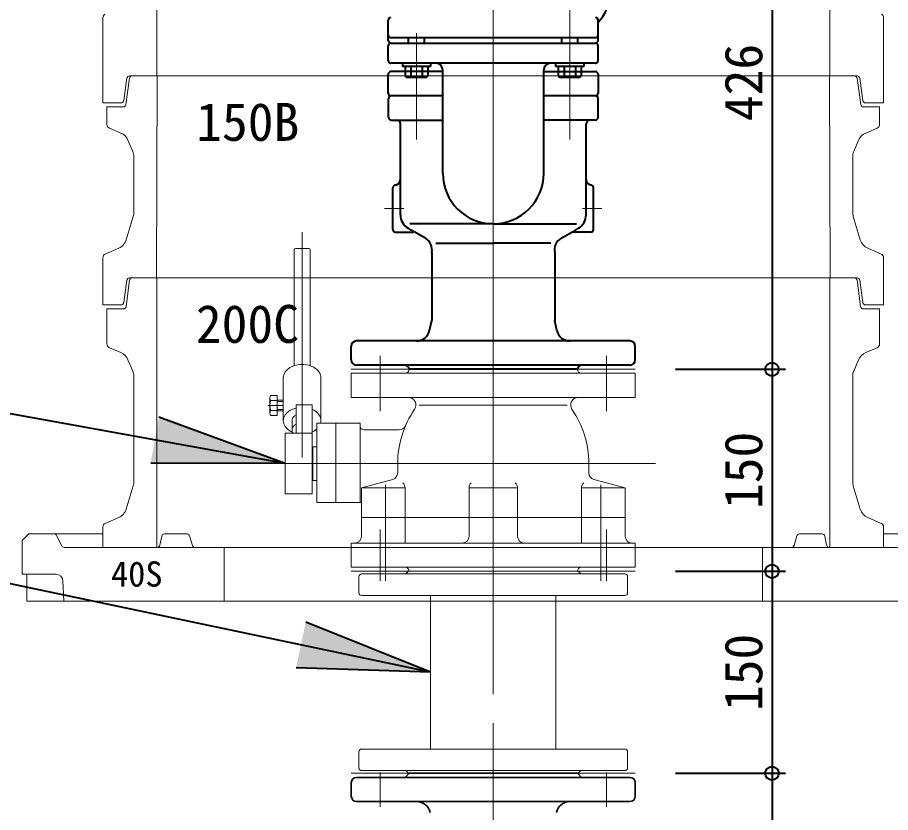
# Model space of a CAD drawing. Units: millimetres at full size, sheet at 1:20. Extents: x -5952 to 5966, y -3160 to 3160.
# Drawn here: x -3597 to -2949, y 22 to 613 of the extents above; entities that cross this region are included whole.
import ezdxf
from ezdxf.enums import TextEntityAlignment as Align

# ---------------------------------------------------------------- set-up
doc = ezdxf.new("R2010")
doc.units = ezdxf.units.MM
doc.header["$LTSCALE"] = 20
doc.header["$PDMODE"] = 32
doc.header["$PDSIZE"] = 10
for name, color, linetype, lineweight in [('0-5_TEMP01', 3, 'Continuous', 18), ('0-6_T字管', 6, 'Continuous', 35), ('0-7_躯体', 7, 'Continuous', 9), ('0-8_細線', 7, 'Continuous', 9), ('0-9_消火栓', 2, 'Continuous', 40), ('0-C_寸法', 1, 'Continuous', 40), ('1-1_補修弁', 7, 'Continuous', 9)]:
    doc.layers.add(name, color=color, linetype=linetype, lineweight=lineweight)
doc.layers.add('0-D_注釈', color=1, linetype='Continuous')
doc.styles.add('ＭＳ ゴシック', font='')
doc.styles.get('ＭＳ ゴシック').set_extended_font_data('MS Gothic')

msp = doc.modelspace()

# ---------------------------------------------------------------- linework, layer by layer
at = {"layer": '0-5_TEMP01'}
for p, q in [((-3243.76, 801.66), (-3243.76, 531.66)), ((-3243.78, 353.26), (-3243.78, 779.27)), ((-3243.78, 353.26), (-3243.78, 779.27)), ((-3186.94, 664.53), (-3186.94, 522.03)), ((-3243.78, 607.86), (-3243.78, 387.86)), ((-3243.77, 605.69), (-3243.77, 255.7)), ((-3300.78, 600.86), (-3300.78, 522.03)), ((-3324.47, 470.66), (-3310.1, 470.66)), ((-3163.09, 470.66), (-3177.45, 470.66)), ((-3243.77, 455.69), (-3243.77, 205.7)), ((-3385.77, 285.92), (-3385.77, 453.1)), ((-3243.76, 365.25), (-3243.76, 181.2)), ((-3327.76, 320.36), (-3327.76, 361.36)), ((-3159.76, 361.36), (-3159.76, 320.36)), ((-3349.28, 351.36), (-3138.28, 351.36)), ((-3411.12, 324.49), (-3399.76, 324.49)), ((-3243.77, 315.69), (-3243.77, 215.7)), ((-3123.27, 281.36), (-3437.16, 281.36)), ((-3323.77, 194.36), (-3323.77, 265.66)), ((-3163.77, 194.36), (-3163.77, 265.66)), ((-3243.77, 149.2), (-3243.77, 249.19)), ((-3327.76, 194.36), (-3327.76, 232.36)), ((-3159.76, 194.36), (-3159.76, 232.36)), ((-3243.77, 210.06), (-3243.77, 110.05)), ((-3349.26, 201.36), (-3138.27, 201.36)), ((-3243.76, -452.44), (-3243.76, 88.66)), ((-3327.76, 26.5), (-3327.76, 52.03)), ((-3159.76, 26.5), (-3159.76, 52.03)), ((-3349.27, 51.36), (-3138.27, 51.36))]:
    msp.add_line(p, q, dxfattribs=at)
at = {"layer": '0-6_T字管'}
for p, q in [((-3142.26, 48.36), (-3345.26, 48.36)), ((-3306.26, 51.36), (-3309.26, 48.36)), ((-3306.26, 51.36), (-3181.27, 51.36)), ((-3181.27, 51.36), (-3178.27, 48.36)), ((-3349.26, 34.36), (-3349.26, 44.36)), ((-3138.27, 34.36), (-3138.27, 44.36)), ((-3142.26, 30.36), (-3345.26, 30.36))]:
    msp.add_line(p, q, dxfattribs=at)
for centre, radius, start, end in [((-3345.26, 44.36), 4, 90, 180), ((-3142.26, 44.36), 4, 0, 90), ((-3345.26, 34.36), 4, 180, 270), ((-3142.26, 34.36), 4, 270, 0), ((-3300.52, 20.36), 10, 10.886, 90), ((-3187, 20.36), 10, 90, 169.114)]:
    msp.add_arc(centre, radius, start, end, dxfattribs=at)
at = {"layer": '0-7_躯体'}
for p, q in [((-3493.76, 769.16), (-3493.76, 569.15)), ((-2993.77, 769.16), (-2993.77, 569.15)), ((-3533.76, 612.36), (-3533.76, 569.15)), ((-2953.76, 612.36), (-2953.76, 569.15)), ((-3533.76, 569.15), (-3533.76, 549.15)), ((-3516.01, 567.43), (-3518.33, 550.88)), ((-3514.01, 567.43), (-3516.76, 547.88)), ((-3514.03, 569.15), (-3243.76, 569.15)), ((-3493.51, 569.15), (-3494.02, 419.16)), ((-2973.51, 569.15), (-3243.76, 569.15)), ((-2994.01, 569.15), (-2993.51, 419.16)), ((-2973.53, 567.43), (-2970.77, 547.88)), ((-2971.53, 567.43), (-2969.19, 550.88)), ((-2953.76, 569.15), (-2953.76, 549.15)), ((-3533.76, 549.15), (-3520.32, 549.15)), ((-3530.77, 546.15), (-3530.77, 533.13)), ((-3530.77, 546.15), (-3518.74, 546.15)), ((-2956.77, 546.15), (-2968.8, 546.15)), ((-2953.76, 549.15), (-2967.22, 549.15)), ((-2956.77, 546.15), (-2956.77, 533.13)), ((-3528.95, 530.38), (-3520.45, 526.74)), ((-2958.59, 530.38), (-2967.09, 526.74)), ((-3515.19, 521.48), (-3511.57, 513.04)), ((-2972.34, 521.48), (-2975.95, 513.04)), ((-3510.77, 509.11), (-3510.77, 467.64)), ((-2976.76, 509.11), (-2976.76, 467.64)), ((-3511.2, 464.74), (-3516.43, 447.56)), ((-2976.33, 464.74), (-2971.11, 447.56)), ((-3531.97, 436.94), (-3521.99, 441.31)), ((-2955.57, 436.94), (-2965.55, 441.31)), ((-3533.76, 434.19), (-3533.76, 399.16)), ((-3516.01, 417.43), (-3518.33, 400.88)), ((-3516.54, 397.9), (-3513.99, 417.42)), ((-3514.03, 419.16), (-3243.76, 419.16)), ((-3493.76, 419.16), (-3493.76, 219.15)), ((-2973.51, 419.16), (-3243.76, 419.16)), ((-2993.77, 419.16), (-2993.77, 219.15)), ((-2970.99, 397.9), (-2973.54, 417.42)), ((-2971.53, 417.43), (-2969.19, 400.88)), ((-3533.76, 399.16), (-3520.32, 399.16)), ((-3530.77, 396.15), (-3518.52, 396.15)), ((-3530.77, 396.15), (-3530.77, 370.13)), ((-2956.77, 396.15), (-2969.01, 396.15)), ((-2956.77, 396.15), (-2956.77, 370.13)), ((-3528.95, 367.38), (-3520.44, 363.74)), ((-2958.59, 367.38), (-2967.09, 363.74)), ((-3515.19, 358.48), (-3511.57, 350.05)), ((-2972.34, 358.48), (-2975.95, 350.05)), ((-3510.77, 346.11), (-3510.77, 267.64)), ((-2976.76, 346.11), (-2976.76, 267.64)), ((-3516.43, 247.56), (-3511.2, 264.73)), ((-2971.11, 247.56), (-2976.33, 264.73)), ((-3531.97, 236.95), (-3521.99, 241.31)), ((-2955.57, 236.95), (-2965.55, 241.31)), ((-3533.76, 234.2), (-3533.76, 219.15)), ((-2953.76, 234.2), (-2953.76, 219.15)), ((-3593.76, 224.16), (-3588.77, 229.16)), ((-3588.77, 229.16), (-3568.76, 229.16)), ((-3568.76, 229.16), (-3533.76, 229.16)), ((-3564.32, 220.27), (-3568.22, 228.05)), ((-3491.44, 220.77), (-3490.09, 227.55)), ((-3488.12, 229.16), (-3471.26, 229.16)), ((-3467.2, 220.58), (-3469.34, 227.73)), ((-3020.34, 220.58), (-3018.2, 227.73)), ((-2999.41, 229.16), (-3016.28, 229.16)), ((-2996.09, 220.77), (-2997.45, 227.55)), ((-2918.77, 229.16), (-2953.76, 229.16)), ((-3593.76, 224.16), (-3593.76, 199.15)), ((-3562.53, 219.15), (-3493.41, 219.15)), ((-3533.76, 219.15), (-3243.76, 219.15)), ((-3465.28, 219.15), (-3243.76, 219.15)), ((-3443.76, 219.15), (-3443.76, 179.16)), ((-2953.76, 219.15), (-3243.76, 219.15)), ((-3022.26, 219.15), (-3243.76, 219.15)), ((-3043.77, 219.15), (-3043.77, 179.16)), ((-2925, 219.15), (-2994.12, 219.15)), ((-3593.76, 199.15), (-3568.52, 199.15)), ((-3590.32, 199.15), (-3590.17, 179.16)), ((-3563.53, 194.41), (-3562.77, 179.16)), ((-3590.17, 179.16), (-3243.76, 179.16)), ((-2897.36, 179.16), (-3243.76, 179.16))]:
    msp.add_line(p, q, dxfattribs=at)
msp.add_lwpolyline([(-2953.76, 434.19), (-2953.76, 399.16), (-2967.22, 399.16)], dxfattribs=at)
for centre, radius, start, end in [((-3530.77, 612.36), 3, 118.073, 180), ((-2956.77, 612.36), 3, 0, 61.927), ((-3514.03, 567.15), 2, 90, 172.001), ((-3512.02, 567.15), 2, 90, 172.001), ((-2975.51, 567.15), 2, 7.999, 90), ((-2973.51, 567.15), 2, 7.999, 90), ((-3520.32, 551.15), 2, 270, 352.001), ((-3518.74, 548.15), 2, 270, 352.001), ((-2968.8, 548.15), 2, 187.999, 270), ((-2967.22, 551.15), 2, 187.999, 270), ((-3527.76, 533.13), 3, 180, 246.801), ((-2959.76, 533.13), 3, 293.199, 0), ((-3524.38, 517.54), 10, 23.199, 66.801), ((-2963.15, 517.54), 10, 113.199, 156.801), ((-3520.77, 509.11), 10, 0, 23.199), ((-2966.76, 509.11), 10, 156.801, 180), ((-3520.77, 467.64), 10, 343.072, 0), ((-2966.76, 467.64), 10, 180, 196.928), ((-3525.99, 450.48), 10, 293.629, 343.072), ((-2961.54, 450.48), 10, 196.928, 246.371), ((-3530.77, 434.19), 3, 113.629, 180), ((-2956.77, 434.19), 3, 0, 66.371), ((-3514.03, 417.15), 2, 90, 172.001), ((-3512.01, 417.15), 2, 90, 172.569), ((-2975.52, 417.15), 2, 7.431, 90), ((-2973.51, 417.15), 2, 7.999, 90), ((-3520.32, 401.15), 2, 270, 352.001), ((-3518.52, 398.15), 2, 270, 352.569), ((-2969.01, 398.15), 2, 187.431, 270), ((-2967.22, 401.15), 2, 187.999, 270), ((-3527.76, 370.13), 3, 180, 246.801), ((-2959.76, 370.13), 3, 293.199, 0), ((-3524.38, 354.54), 10, 23.199, 66.801), ((-2963.15, 354.54), 10, 113.199, 156.801), ((-3520.77, 346.11), 10, 0, 23.199), ((-2966.76, 346.11), 10, 156.801, 180), ((-3520.77, 267.64), 10, 343.072, 0), ((-2966.76, 267.64), 10, 180, 196.928), ((-3525.99, 250.47), 10, 293.629, 343.072), ((-2961.54, 250.47), 10, 196.928, 246.371), ((-3530.77, 234.2), 3, 113.629, 180), ((-2956.77, 234.2), 3, 0, 66.371), ((-3570, 227.15), 2, 26.565, 90), ((-3488.12, 227.15), 2, 90, 168.691), ((-3471.26, 227.15), 2, 16.7, 90), ((-3016.28, 227.15), 2, 90, 163.3), ((-2999.41, 227.15), 2, 11.309, 90), ((-3493.41, 221.15), 2, 270, 348.691), ((-3465.28, 221.15), 2, 196.7, 270), ((-3022.26, 221.15), 2, 270, 343.3), ((-2994.12, 221.15), 2, 191.309, 270), ((-3562.53, 221.15), 2, 206.565, 270), ((-3568.52, 194.16), 5, 2.862, 90)]:
    msp.add_arc(centre, radius, start, end, dxfattribs=at)
at = {"layer": '0-8_細線'}
for p, q in [((-3306.77, 201.36), (-3308.76, 199.36)), ((-3306.77, 201.36), (-3180.77, 201.36)), ((-3180.77, 201.36), (-3178.76, 199.36)), ((-3343.54, 197.36), (-3343.54, 185.36)), ((-3341.54, 199.36), (-3145.99, 199.36)), ((-3143.99, 197.36), (-3143.99, 185.36)), ((-3341.54, 183.36), (-3145.99, 183.36)), ((-3290.27, 69.36), (-3290.27, 183.36)), ((-3197.27, 69.36), (-3197.27, 183.36)), ((-3343.55, 55.35), (-3343.55, 67.36)), ((-3341.55, 69.36), (-3145.99, 69.36)), ((-3143.99, 55.35), (-3143.99, 67.36)), ((-3341.55, 53.35), (-3145.99, 53.35)), ((-3306.77, 51.35), (-3308.77, 53.35)), ((-3180.77, 51.36), (-3178.77, 53.36))]:
    msp.add_line(p, q, dxfattribs=at)
for centre, start, end in [((-3341.54, 197.36), 90, 179.998), ((-3145.99, 197.36), 0.002, 90), ((-3341.54, 185.36), 179.998, 270), ((-3145.99, 185.36), 270, 0.002), ((-3341.55, 67.36), 90, 180.002), ((-3145.99, 67.36), 359.998, 90), ((-3341.55, 55.35), 180.002, 270), ((-3145.99, 55.35), 270, 359.998)]:
    msp.add_arc(centre, 2, start, end, dxfattribs=at)
at = {"layer": '0-9_消火栓'}
for p, q in [((-3321.78, 595.58), (-3321.78, 610.57)), ((-3165.93, 595.58), (-3165.93, 610.57)), ((-3167.93, 597.57), (-3319.78, 597.57)), ((-3306.78, 593.57), (-3306.78, 597.57)), ((-3294.78, 593.57), (-3294.78, 597.57)), ((-3192.93, 593.57), (-3192.93, 597.57)), ((-3180.93, 593.57), (-3180.93, 597.57)), ((-3321.78, 580.57), (-3321.78, 591.58)), ((-3319.78, 593.57), (-3167.93, 593.57)), ((-3165.93, 580.57), (-3165.93, 591.58)), ((-3167.93, 578.58), (-3319.78, 578.58)), ((-3311.28, 578.58), (-3311.28, 576.08)), ((-3290.28, 578.58), (-3290.28, 576.08)), ((-3197.44, 578.58), (-3197.44, 576.08)), ((-3176.44, 578.58), (-3176.44, 576.08)), ((-3281.28, 572.4), (-3319.78, 572.4)), ((-3290.28, 576.08), (-3311.28, 576.08)), ((-3309.28, 576.08), (-3309.28, 568.88)), ((-3305.03, 576.08), (-3305.03, 568.88)), ((-3296.53, 576.08), (-3296.53, 568.88)), ((-3292.28, 576.08), (-3292.28, 568.88)), ((-3281.28, 496.68), (-3281.28, 573.58)), ((-3206.28, 496.85), (-3206.28, 573.58)), ((-3206.28, 572.4), (-3167.93, 572.4)), ((-3176.44, 576.08), (-3197.44, 576.08)), ((-3195.43, 576.08), (-3195.43, 568.88)), ((-3191.19, 576.08), (-3191.19, 568.88)), ((-3182.69, 576.08), (-3182.69, 568.88)), ((-3178.43, 576.08), (-3178.43, 568.88)), ((-3321.78, 556.4), (-3321.78, 570.4)), ((-3294.4, 568.07), (-3307.16, 568.07)), ((-3180.56, 568.07), (-3193.31, 568.07)), ((-3165.93, 570.4), (-3165.93, 556.4)), ((-3321.62, 538.41), (-3321.62, 552.4)), ((-3281.28, 554.4), (-3319.78, 554.4)), ((-3167.93, 554.4), (-3206.28, 554.4)), ((-3165.93, 538.41), (-3165.93, 552.4)), ((-3319.62, 536.4), (-3281.28, 536.4)), ((-3312.78, 465.98), (-3312.78, 533.41)), ((-3167.93, 536.4), (-3206.28, 536.4)), ((-3174.78, 465.98), (-3174.78, 533.41)), ((-3170.78, 488.16), (-3171.28, 488.16)), ((-3318.28, 455.17), (-3318.28, 486.17)), ((-3169.28, 455.17), (-3169.28, 486.17)), ((-3304.84, 454.76), (-3307.05, 456.03)), ((-3243.78, 459.35), (-3305.72, 459.35)), ((-3294.23, 448.64), (-3304.84, 454.76)), ((-3243.78, 459.35), (-3181.84, 459.35)), ((-3193.32, 448.64), (-3182.72, 454.76)), ((-3182.72, 454.76), (-3180.51, 456.03)), ((-3316.28, 453.16), (-3303.14, 453.16)), ((-3171.28, 453.16), (-3184.41, 453.16)), ((-3286.49, 444.99), (-3243.78, 444.99)), ((-3201.07, 444.99), (-3243.78, 444.99)), ((-3289.47, 437.85), (-3289.47, 387.55)), ((-3198.09, 437.85), (-3198.09, 387.55)), ((-3291.06, 380.23), (-3289.47, 387.55)), ((-3196.49, 380.23), (-3198.09, 387.55)), ((-3142.28, 372.36), (-3345.29, 372.36)), ((-3349.28, 358.36), (-3349.28, 368.57)), ((-3138.28, 358.36), (-3138.28, 368.36)), ((-3142.28, 354.36), (-3345.28, 354.36)), ((-3181.28, 351.36), (-3306.28, 351.36))]:
    msp.add_line(p, q, dxfattribs=at)
for centre, radius, start, end in [((-3186.94, 630.4), 30, 314.427, 124.152), ((-3319.78, 610.57), 2, 90, 180), ((-3167.93, 610.57), 2, 0, 90), ((-3319.78, 599.58), 2, 180, 270), ((-3167.93, 599.58), 2, 270, 0), ((-3319.78, 595.58), 2, 180, 270), ((-3319.78, 591.58), 2, 90, 180), ((-3167.93, 595.58), 2, 270, 0), ((-3167.93, 591.58), 2, 0, 90), ((-3319.78, 580.57), 2, 180, 270), ((-3286.28, 573.58), 5, 0, 90), ((-3201.28, 573.58), 5, 90, 180), ((-3167.93, 580.57), 2, 270, 0), ((-3319.78, 570.4), 2, 90, 180), ((-3167.93, 570.4), 2, 0, 90), ((-3307.16, 571.3), 3.22, 228.74, 311.26), ((-3300.78, 579.76), 11.69, 248.679, 291.321), ((-3294.4, 571.3), 3.22, 228.74, 311.26), ((-3193.31, 571.3), 3.22, 228.74, 311.26), ((-3186.94, 579.76), 11.69, 248.679, 291.321), ((-3180.56, 571.3), 3.22, 228.74, 311.26), ((-3319.78, 556.4), 2, 180, 270), ((-3319.62, 552.4), 2, 90, 180), ((-3167.93, 556.4), 2, 270, 0), ((-3167.93, 552.4), 2, 0, 90), ((-3319.62, 538.41), 2, 180, 270), ((-3167.93, 538.41), 2, 270, 0), ((-3315.78, 533.41), 3, 0, 90), ((-3171.78, 533.41), 3, 90, 180), ((-3243.78, 496.85), 37.5, 180, 0), ((-3316.28, 486.17), 2, 90, 180), ((-3316.78, 492.16), 4, 270, 0), ((-3170.78, 492.16), 4, 180, 270), ((-3171.28, 486.17), 2, 0, 90), ((-3301.28, 465.98), 11.5, 180, 240), ((-3186.28, 465.98), 11.5, 300, 0), ((-3316.28, 455.17), 2, 180, 270), ((-3171.28, 455.17), 2, 270, 0), ((-3299.23, 439.98), 10, 347.697, 60), ((-3188.32, 439.98), 10, 120, 192.303), ((-3300.83, 382.36), 10, 270, 347.697), ((-3186.73, 382.36), 10, 192.303, 270), ((-3345.28, 368.36), 4, 90, 180), ((-3142.28, 368.36), 4, 0, 90), ((-3345.28, 358.36), 4, 180, 270), ((-3142.28, 358.36), 4, 270, 0), ((-3309.28, 351.36), 3, 0, 90), ((-3178.28, 351.36), 3, 90, 180)]:
    msp.add_arc(centre, radius, start, end, dxfattribs=at)
at = {"layer": '0-C_寸法'}
for p, q in [((-3036.68, 777.36), (-3036.68, 351.36)), ((-3108.27, 351.36), (-3026.68, 351.36)), ((-3108.27, 351.36), (-3026.68, 351.36)), ((-3036.68, 351.36), (-3036.68, 201.36)), ((-3398.27, 281.36), (-3607.93, 319.15)), ((-3398.27, 281.36), (-3492.11, 315.92)), ((-3398.27, 281.36), (-3498.27, 281.74)), ((-3290.27, 126.36), (-3725.05, 217.95)), ((-3108.27, 201.36), (-3026.68, 201.36)), ((-3108.27, 201.36), (-3026.68, 201.36)), ((-3036.68, 201.36), (-3036.68, 51.36)), ((-3290.27, 126.36), (-3383.06, 163.65)), ((-3290.27, 126.36), (-3390.22, 129.66)), ((-3108.27, 51.36), (-3026.68, 51.36)), ((-3108.27, 51.36), (-3026.68, 51.36)), ((-3036.68, 51.36), (-3036.68, -180.84))]:
    msp.add_line(p, q, dxfattribs=at)
for p in [(-3036.68, 351.36), (-3036.68, 201.36), (-3036.68, 51.36)]:
    msp.add_point(p, dxfattribs=at)
for points in [[(-3498.27, 281.74), (-3492.11, 315.92), (-3398.27, 281.36)], [(-3390.22, 129.66), (-3383.06, 163.65), (-3290.27, 126.36)]]:
    msp.add_solid(points, dxfattribs=at)
at = {"layer": '1-1_補修弁'}
for p, q in [((-3391.77, 440.02), (-3391.77, 353.94)), ((-3380.77, 441.02), (-3390.76, 441.02)), ((-3379.76, 440.02), (-3379.76, 353.94)), ((-3306.28, 351.36), (-3181.28, 351.36)), ((-3306.26, 351.36), (-3181.27, 351.36)), ((-3399.76, 313.18), (-3399.76, 345)), ((-3371.76, 313.18), (-3371.76, 345)), ((-3349.26, 348.36), (-3138.27, 348.36)), ((-3349.26, 330.36), (-3349.26, 348.36)), ((-3138.27, 348.36), (-3138.27, 330.36)), ((-3409.17, 332), (-3404.27, 332)), ((-3404.27, 332), (-3404.27, 316.99)), ((-3409.76, 330.11), (-3409.76, 318.88)), ((-3409.18, 328.25), (-3404.27, 328.25)), ((-3399.76, 328.49), (-3404.27, 328.49)), ((-3404.27, 327.49), (-3399.76, 327.49)), ((-3378.26, 325.02), (-3390.26, 325.02)), ((-3390.26, 303.86), (-3390.26, 325.02)), ((-3378.26, 325.02), (-3378.26, 258.86)), ((-3138.27, 330.36), (-3349.26, 330.36)), ((-3298.77, 324.78), (-3188.77, 324.78)), ((-3409.18, 320.74), (-3404.27, 320.74)), ((-3404.27, 321.49), (-3399.76, 321.49)), ((-3404.27, 320.49), (-3399.76, 320.49)), ((-3404.27, 316.99), (-3409.17, 316.99)), ((-3393.27, 313.18), (-3393.27, 306.25)), ((-3374.76, 311.36), (-3374.76, 252.36)), ((-3374.76, 311.36), (-3342.76, 311.36)), ((-3360.77, 252.36), (-3360.77, 311.36)), ((-3342.76, 252.36), (-3342.76, 311.36)), ((-3339.76, 306.36), (-3313.59, 306.36)), ((-3378.26, 303.86), (-3398.27, 303.86)), ((-3398.27, 303.86), (-3398.27, 258.86)), ((-3377.76, 293.86), (-3377.76, 268.86)), ((-3314.76, 274.43), (-3314.76, 281.36)), ((-3172.76, 274.43), (-3172.76, 281.36)), ((-3377.76, 268.86), (-3378.26, 269.36)), ((-3377.76, 268.86), (-3374.76, 268.86)), ((-3169.06, 269.6), (-3145.77, 263.36)), ((-3341.77, 263.36), (-3341.77, 227.36)), ((-3309.33, 263.36), (-3309.33, 222.36)), ((-3261.76, 263.36), (-3225.77, 263.36)), ((-3261.76, 227.36), (-3261.76, 263.36)), ((-3225.77, 227.36), (-3225.77, 263.36)), ((-3178.2, 263.36), (-3145.77, 263.36)), ((-3178.2, 263.36), (-3178.2, 222.36)), ((-3145.77, 227.36), (-3145.77, 263.36)), ((-3398.27, 258.86), (-3378.26, 258.86)), ((-3374.76, 252.36), (-3341.77, 252.36)), ((-3341.77, 241.36), (-3145.77, 241.36)), ((-3138.27, 222.36), (-3349.26, 222.36)), ((-3349.26, 204.36), (-3349.26, 222.36)), ((-3138.27, 204.36), (-3138.27, 222.36)), ((-3138.27, 204.36), (-3349.26, 204.36)), ((-3181.27, 201.36), (-3306.26, 201.36)), ((-3181.27, 201.36), (-3306.26, 201.36)), ((-3181.27, 201.36), (-3306.26, 201.36))]:
    msp.add_line(p, q, dxfattribs=at)
for points in [[(-3378.26, 293.36), (-3377.76, 293.86), (-3374.76, 293.86)], [(-3318.47, 269.6), (-3341.77, 263.36), (-3309.33, 263.36)]]:
    msp.add_lwpolyline(points, dxfattribs=at)
for centre, radius, start, end in [((-3390.76, 440.02), 1, 90, 180), ((-3380.77, 440.02), 1, 0, 90), ((-3389.45, 343.04), 10.9, 124.748, 144.15636), ((-3387.13, 339.75), 14.93, 109.14369, 124.86798), ((-3385.82, 336), 18.91, 89.81124, 109.14224), ((-3385.7, 336), 18.91, 70.85776, 90.18876), ((-3384.39, 339.75), 14.93, 55.13203, 70.85632), ((-3382.07, 343.04), 10.9, 35.84362, 55.25199), ((-3309.26, 351.36), 3, 270, 0), ((-3178.27, 351.36), 3, 180, 270), ((-3392.11, 344.91), 7.64, 143.77014, 179.30664), ((-3379.41, 344.91), 7.64, 0.69337, 36.22988), ((-3406.47, 330.11), 3.29, 144.992, 214.565), ((-3397.35, 324.49), 12.42, 162.412, 197.588), ((-3306.84, 324.78), 5.58, 325.458, 90), ((-3180.69, 324.78), 5.58, 90, 214.542), ((-3406.47, 318.88), 3.29, 145.435, 215.008), ((-3389.45, 311.22), 10.9, 124.748, 144.15636), ((-3387.13, 307.93), 14.93, 109.14369, 124.86798), ((-3388.35, 312.81), 9.94, 101.14179, 111.74814), ((-3381.99, 312.17), 10.08, 52.60968, 68.33397), ((-3382.07, 311.22), 10.9, 35.84362, 55.25199), ((-3243.76, 281.36), 71, 145.458, 180), ((-3243.76, 281.36), 71, 0, 34.542), ((-3392.11, 313.09), 7.64, 143.77014, 179.30664), ((-3392.11, 313.27), 7.64, 180.69336, 216.22986), ((-3389.16, 313.13), 4.09, 143.77013, 179.30664), ((-3387.74, 312.13), 5.84, 124.74801, 144.15638), ((-3387.83, 312.55), 5.45, 116.55799, 126.48115), ((-3379.41, 313.09), 7.64, 0.69337, 36.22988), ((-3378.86, 313.19), 7.11, 345.10913, 359.9527), ((-3389.45, 315.13), 10.9, 215.84364, 235.252), ((-3388.83, 315.36), 11.45, 233.33205, 249.05633), ((-3389.16, 306.2), 4.09, 143.77013, 179.30664), ((-3389.16, 306.31), 4.09, 180.69335, 216.22986), ((-3387.74, 305.21), 5.84, 124.74801, 144.15638), ((-3387.83, 305.62), 5.45, 116.55794, 126.4811), ((-3384.07, 317.87), 14.29, 293.98821, 305.06814), ((-3377.88, 309.83), 4.17, 298.82434, 318.2327), ((-3339.76, 309.36), 3, 180, 270), ((-3313.59, 311.36), 5, 270, 336.75), ((-3392.39, 303.92), 0.095, 205.7506, 225.15897), ((-3319.77, 274.43), 5, 285, 0), ((-3167.76, 274.43), 5, 180, 255), ((-3314.33, 263.36), 5, 0, 47.288), ((-3256.76, 263.36), 5, 132.712, 180), ((-3230.77, 263.36), 5, 0, 47.288), ((-3173.2, 263.36), 5, 132.712, 180), ((-3346.76, 227.36), 5, 270, 0), ((-3266.76, 227.36), 5, 270, 0), ((-3220.77, 227.36), 5, 180, 270), ((-3140.77, 227.36), 5, 180, 270), ((-3309.26, 201.36), 3, 0, 90), ((-3178.27, 201.36), 3, 90, 180)]:
    msp.add_arc(centre, radius, start, end, dxfattribs=at)

# ---------------------------------------------------------------- texts
at = {"layer": '0-C_寸法', "style": 'ＭＳ ゴシック'}
for s, p in [('426', (-3035.47, 535.56)), ('150', (-3035.47, 247.56)), ('150', (-3035.47, 97.56))]:
    msp.add_text(s, height=28.15, rotation=90, dxfattribs=at).set_placement(p, align=Align.BOTTOM_LEFT)
at = {"layer": '0-D_注釈', "style": 'ＭＳ ゴシック'}
for s, height, p in [('150B', 28.15, (-3464.46, 512.53)), ('200C', 28.15, (-3464.71, 362.53)), ('40S', 18.77, (-3527.75, 184.32))]:
    msp.add_text(s, height=height, dxfattribs=at).set_placement(p, align=Align.BOTTOM_LEFT)

doc.saveas('drawing.dxf')
